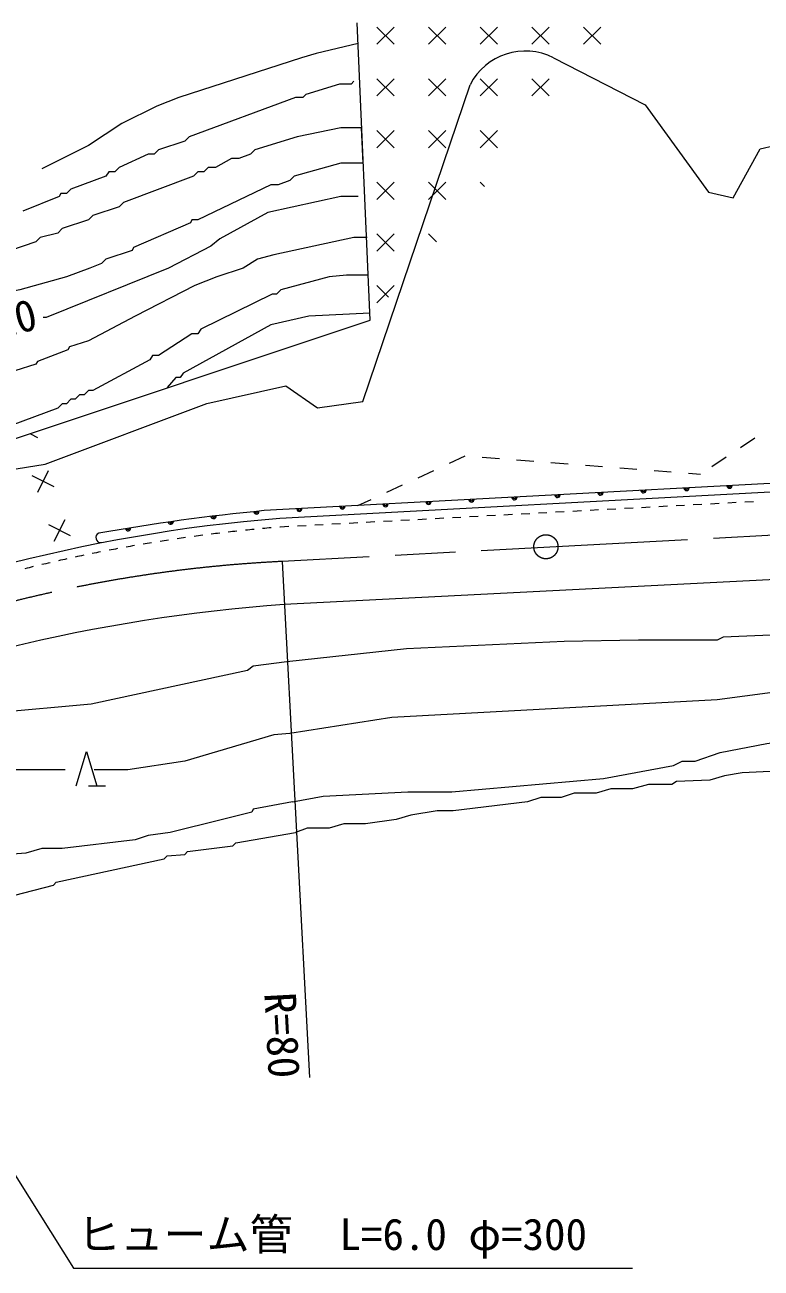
# Model space of a CAD drawing. Units: millimetres, scale not verified. Extents: x 40000 to 680000, y 20000 to 380000.
# Drawn here: x 141077 to 183804, y 267470 to 339628 of the extents above; entities that cross this region are included whole.
import ezdxf
from ezdxf.enums import TextEntityAlignment as Align

# ---------------------------------------------------------------- set-up
doc = ezdxf.new("R2010")
doc.units = ezdxf.units.MM
doc.header["$LTSCALE"] = 1000
doc.linetypes.add('CHAIN', pattern=[18.5, 12, -1.5, 3.5, -1.5])
for name, color, linetype, lineweight in [('M-BGD', 7, 'Continuous', 13), ('M-BMK', 2, 'CHAIN', 13), ('M-STR-HTXT', 7, 'Continuous', 13)]:
    doc.layers.add(name, color=color, linetype=linetype, lineweight=lineweight)
doc.styles.add('ＭＳ ゴシック', font='')
doc.styles.get('ＭＳ ゴシック').set_extended_font_data('MS Gothic')

# ---------------------------------------------------------------- blocks, each defined once
blk = doc.blocks.new('針葉樹林')
at = {"color": 7, "linetype": 'Continuous', "lineweight": 13}
for p, q in [((-0.6, 0), (0, 2)), ((0, 2), (0.6, 0)), ((0.1, 0), (1.1, 0))]:
    blk.add_line(p, q, dxfattribs=at)

msp = doc.modelspace()

# ---------------------------------------------------------------- linework, layer by layer
at = {"layer": 'M-BGD'}
for p, q in [((161108, 322499), (160358, 339756)), ((161500, 339500), (162500, 338501)), ((162501, 339501), (161501, 338501)), ((164500, 339501), (165500, 338501)), ((165500, 339500), (164501, 338500)), ((167500, 339500), (168501, 338500)), ((168501, 339501), (167501, 338501)), ((170500, 339501), (171501, 338501)), ((171500, 339500), (170500, 338500)), ((174500, 339501), (173501, 338501)), ((173501, 339500), (174501, 338500)), ((171753, 337716), (177071, 334991)), ((162500, 336501), (161500, 335500)), ((161501, 336500), (162501, 335500)), ((165500, 336501), (164500, 335501)), ((164501, 336501), (165500, 335500)), ((168501, 336501), (167500, 335500)), ((167501, 336500), (168500, 335501)), ((170501, 336501), (171501, 335501)), ((171501, 336500), (170501, 335500)), ((160682, 317770), (166909, 336153)), ((177071, 334991), (180747, 329927)), ((161500, 333501), (162500, 332501)), ((162500, 333500), (161501, 332500)), ((164501, 333501), (165500, 332501)), ((165501, 333500), (164501, 332501)), ((167500, 333501), (168501, 332500)), ((168501, 333501), (167500, 332500)), ((182173, 329589), (183749, 332440)), ((183749, 332440), (184574, 332628)), ((162500, 330500), (161500, 329500)), ((161501, 330500), (162501, 329501)), ((165500, 330501), (164501, 329501)), ((164501, 330500), (165500, 329500)), ((167501, 330501), (167759, 330242)), ((180747, 329927), (182173, 329589)), ((161501, 327501), (162500, 326500)), ((162501, 327500), (161501, 326500)), ((164500, 327500), (164971, 327030)), ((152215, 325007), (150945, 324499)), ((150945, 324499), (147473, 322721)), ((162500, 324501), (161500, 323501)), ((161501, 324500), (162182, 323819)), ((139424, 315258), (161108, 322499)), ((151641, 317658), (156218, 318670)), ((156218, 318670), (158056, 317395)), ((142262, 314131), (151641, 317658)), ((158056, 317395), (160682, 317770)), ((251114, 316584), (154960, 311433)), ((141823, 315669), (141427, 315867)), ((182598, 315107), (183430, 315662)), ((131345, 312368), (142262, 314131)), ((219367, 314382), (155866, 310981)), ((165716, 314190), (166623, 314611)), ((167620, 314535), (168617, 314458)), ((169614, 314381), (170611, 314304)), ((171608, 314228), (172605, 314151)), ((173602, 314074), (174599, 313998)), ((175596, 313921), (176593, 313844)), ((180934, 313998), (181766, 314552)), ((142773, 312824), (141508, 313456)), ((141825, 312507), (142456, 313772)), ((163902, 313348), (164809, 313769)), ((177590, 313768), (178588, 313691)), ((179585, 313614), (180278, 313561)), ((290615, 312834), (156133, 305988)), ((162088, 312506), (162995, 312927)), ((160406, 311725), (161181, 312085)), ((179366, 311739), (178866, 311712)), ((180364, 311793), (179865, 311766)), ((181363, 311846), (180864, 311819)), ((182361, 311899), (181862, 311873)), ((183360, 311953), (182861, 311926)), ((166384, 311044), (165885, 311017)), ((167383, 311097), (166884, 311070)), ((168381, 311151), (167882, 311124)), ((169380, 311204), (168881, 311177)), ((170379, 311258), (169879, 311231)), ((171377, 311311), (170878, 311284)), ((172376, 311365), (171876, 311338)), ((173374, 311418), (172875, 311391)), ((174373, 311472), (173874, 311445)), ((175371, 311525), (174872, 311498)), ((176370, 311579), (175871, 311552)), ((177369, 311632), (176869, 311605)), ((178367, 311686), (177868, 311659)), ((143723, 309978), (142458, 310610)), ((142775, 309662), (143407, 310927)), ((156399, 310509), (155899, 310482)), ((157397, 310562), (156898, 310536)), ((158396, 310616), (157897, 310589)), ((159394, 310669), (158895, 310642)), ((160393, 310723), (159894, 310696)), ((161391, 310776), (160892, 310749)), ((162390, 310830), (161891, 310803)), ((163389, 310883), (162889, 310856)), ((164387, 310937), (163888, 310910)), ((165386, 310990), (164886, 310963))]:
    msp.add_line(p, q, dxfattribs=at)
for points in [[(160427, 338554), (157972, 337961), (157125, 337707), (150013, 335421), (148743, 334913), (146711, 333897), (144764, 332627), (142055, 331273)], [(160173, 336353), (160004, 336183), (159327, 336183), (157379, 335591), (157210, 335421), (156787, 335421), (150606, 333135), (150352, 332881), (148828, 332373), (148574, 332119), (148235, 332119), (146542, 331357), (146288, 331103), (145949, 331103), (145780, 330849), (143748, 330087), (143494, 329833), (143155, 329833), (143071, 329664), (140954, 328817)], [(160597, 333643), (160681, 331611), (159411, 331611), (156702, 330849), (156448, 330595), (155771, 330341), (155347, 330341), (151114, 328309), (150775, 328309), (150691, 328140), (147389, 326701), (147304, 326531), (145780, 326023), (145526, 325769), (144849, 325515), (143494, 325007), (140785, 324245), (138245, 323737), (136128, 323483), (132741, 323991), (130117, 325007)], [(160597, 333643), (159411, 333643), (156871, 333135), (154416, 332373), (154162, 332119), (153485, 331865), (153061, 331865), (152130, 331357), (151707, 331357), (151453, 331103), (151114, 331103), (150860, 330849), (146796, 329325), (146542, 329071), (145018, 328563), (144764, 328309), (143240, 327801), (142986, 327547), (141970, 327293), (141716, 327039), (138753, 326023)], [(160427, 329664), (159411, 329664), (155178, 328733), (152384, 327209), (151876, 326785), (149421, 325515), (142309, 322637), (142139, 322637)], [(160935, 327293), (160173, 327293), (155517, 326277)], [(155517, 326277), (154585, 326023), (153739, 325515), (152215, 325007)], [(160935, 325092), (159750, 325092), (158734, 325007), (155940, 324245), (155686, 323991), (155432, 323991), (151283, 321959), (151114, 321705), (150775, 321705), (148828, 320435), (148489, 320435), (148320, 320181), (145018, 318403), (144764, 318403), (144510, 318149), (144256, 318149), (144002, 317895), (143748, 317895), (143494, 317641), (143240, 317641), (142986, 317387), (142309, 317133), (140277, 316371)], [(147473, 322721), (144764, 321282), (143663, 320943), (143579, 320774), (141801, 320097), (141716, 319927), (139261, 319165)], [(161105, 322891), (157549, 322721), (155347, 322213), (150267, 319419), (150098, 319165), (149844, 319165), (149336, 318573)], [(219609, 306719), (218255, 306719), (215799, 306296), (213175, 305957), (197511, 304941), (195818, 304687), (181594, 304095), (181255, 303925), (176683, 303925), (172365, 303841), (163221, 303417), (156279, 302655)], [(156279, 302655), (154331, 302401), (153993, 302147), (144933, 300200), (139345, 299692), (136890, 299438), (134265, 298930), (132741, 298422), (130963, 297660), (126730, 295205)], [(156617, 294527), (158395, 294866), (163306, 295120), (165846, 295120), (174651, 295882), (178715, 296644), (179223, 296898), (179985, 296898), (181425, 297406), (184134, 297914), (186928, 298337), (195056, 299099), (203353, 299692), (204962, 299692), (206401, 299946), (208179, 299946), (208941, 300200), (210211, 300200), (219694, 301893), (219779, 302147)], [(191077, 301385), (184473, 300877), (181255, 300454), (162375, 299438), (156448, 298507)], [(156448, 298507), (155517, 298422), (150352, 296898), (147050, 296390), (145103, 296390)], [(143409, 296390), (140531, 296390), (138922, 296305), (136721, 295882), (132995, 294358), (128931, 292241)], [(184727, 296305), (182695, 296221), (181679, 296051), (180832, 295797), (178885, 295713), (178631, 295543), (177276, 295543), (176345, 295289), (175075, 295289), (174228, 295035), (172958, 295035), (172196, 294781), (171011, 294781), (170249, 294527), (165931, 294019), (164999, 294019), (163475, 293765), (162629, 293511), (160851, 293257), (159581, 293257), (158734, 293003), (157464, 293003), (156787, 292749)], [(156617, 294527), (154331, 294104), (154247, 293935), (152553, 293511), (149505, 292749), (148235, 292580), (147473, 292326), (143240, 291818), (142055, 291818), (141123, 291564), (137821, 291310), (134519, 290548), (131387, 289109)], [(132911, 287161), (142732, 289701), (142901, 289871), (149167, 291225), (149336, 291395), (150352, 291479), (150521, 291649), (153146, 291987), (153315, 292157), (156787, 292749)]]:
    msp.add_lwpolyline(points, dxfattribs=at)
for centre, radius, start, end in [((170121, 334487), 3618, 63.18494, 152.5915), ((174483, 312479), 150, 183.06615, 3.06615), ((174483, 312479), 75, 183.06615, 3.06615), ((176979, 312613), 150, 183.06615, 3.06615), ((176979, 312613), 75, 183.06615, 3.06615), ((179475, 312746), 150, 183.06615, 3.06615), ((179475, 312746), 75, 183.06615, 3.06615), ((181972, 312880), 150, 183.06615, 3.06615), ((181972, 312880), 75, 183.06615, 3.06615), ((162000, 311810), 150, 183.06615, 3.06615), ((162000, 311810), 75, 183.06615, 3.06615), ((164497, 311944), 150, 183.06615, 3.06615), ((164497, 311944), 75, 183.06615, 3.06615), ((166993, 312078), 150, 183.06615, 3.06615), ((166993, 312078), 75, 183.06615, 3.06615), ((169490, 312211), 150, 183.06615, 3.06615), ((169490, 312211), 75, 183.06615, 3.06615), ((171986, 312345), 150, 183.06615, 3.06615), ((171986, 312345), 75, 183.06615, 3.06615), ((165983, 195223), 116732, 95.41845, 100.17528), ((152025, 311118), 150, 186.60766, 6.60766), ((152025, 311118), 75, 186.60766, 6.60766), ((154512, 311387), 150, 186.60766, 6.60766), ((154512, 311387), 75, 186.60766, 6.60766), ((157008, 311543), 150, 183.06615, 3.06615), ((157008, 311543), 75, 183.06615, 3.06615), ((159504, 311677), 150, 183.06615, 3.06615), ((159504, 311677), 75, 183.06615, 3.06615), ((163343, 218264), 93018, 94.61068, 115.38422), ((147066, 310413), 150, 188.98607, 8.98607), ((147066, 310413), 75, 188.98607, 8.98607), ((149546, 310789), 150, 188.98607, 8.98607), ((149546, 310789), 75, 188.98607, 8.98607), ((163343, 218264), 92518, 95.56216, 95.87181), ((163343, 218264), 92518, 94.94287, 95.25252), ((163343, 218264), 92518, 94.61484, 94.63322), ((145480, 309861), 284, 114.65735, 273.76503), ((163343, 218264), 92518, 99.27793, 99.58758), ((163343, 218264), 92518, 98.65864, 98.96828), ((163343, 218264), 92518, 98.03934, 98.34899), ((163343, 218264), 92518, 97.42005, 97.7297), ((163343, 218264), 92518, 96.80075, 97.1104), ((163343, 218264), 92518, 96.18146, 96.49111), ((163343, 218264), 92518, 101.75511, 102.06476), ((163343, 218264), 92518, 101.13581, 101.44546), ((163343, 218264), 92518, 100.51652, 100.82617), ((163343, 218264), 92518, 99.89723, 100.20687), ((163343, 218264), 92518, 103.61299, 103.92264), ((163343, 218264), 92518, 102.9937, 103.30334), ((163343, 218264), 92518, 102.3744, 102.68405), ((163346, 207725), 98527, 94.19808, 113.18703)]:
    msp.add_arc(centre, radius, start, end, dxfattribs=at)
at = {"layer": 'M-BMK'}
msp.add_line((290381, 315683), (156000, 308485), dxfattribs=at)
msp.add_circle((171315, 309338), 700, dxfattribs=at)
msp.add_arc((159924, 228581), 80000, 92.81199, 132.60953, dxfattribs=at)
at = {"layer": 'M-STR-HTXT'}
msp.add_line((156000, 308485), (157604, 278527), dxfattribs=at)
msp.add_lwpolyline([(125669, 296484), (143893, 267470), (176340, 267470)], dxfattribs=at)

# ---------------------------------------------------------------- block references
at = {"layer": 'M-BGD', "xscale": 1000, "yscale": 1000}
msp.add_blockref('針葉樹林', (144662, 295460), dxfattribs=at)

# ---------------------------------------------------------------- texts
at = {"layer": 'M-BGD', "style": 'ＭＳ ゴシック'}
msp.add_text('110', height=1833, rotation=14.3, dxfattribs=at).set_placement((140255, 321010), align=Align.BOTTOM_CENTER)
at = {"layer": 'M-STR-HTXT', "style": 'ＭＳ ゴシック'}
msp.add_text('R=80', height=1833, rotation=273.066, dxfattribs=at).set_placement((154688, 278419), align=Align.BOTTOM_RIGHT)
for s, p in [('ヒューム管', (150369, 267970)), ('L=6.0 φ=300', (166517, 267970))]:
    msp.add_text(s, height=1833, dxfattribs=at).set_placement(p, align=Align.BOTTOM_CENTER)

doc.saveas('drawing.dxf')
